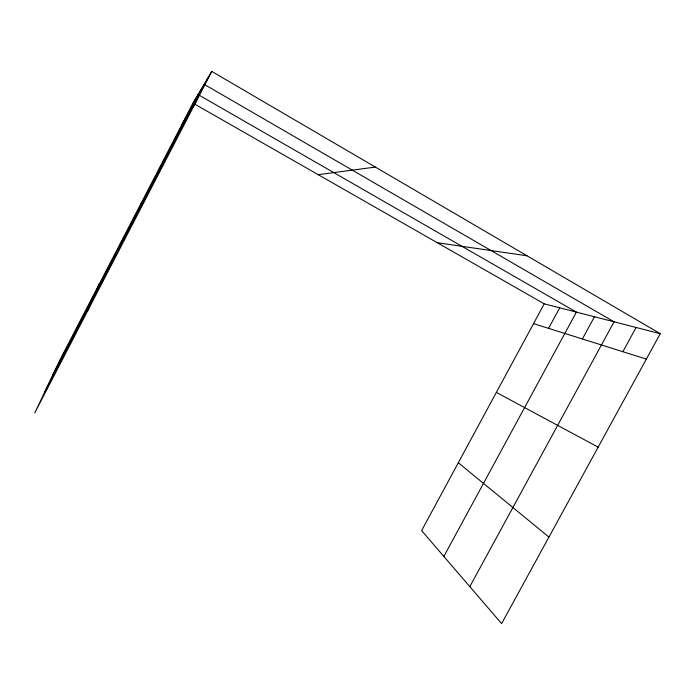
<?xml version="1.0" encoding="UTF-8"?>
<svg xmlns="http://www.w3.org/2000/svg" width="695" height="695" viewBox="0 0 695 695"><rect width="100%" height="100%" fill="white"/><g stroke="black" fill="none" stroke-linecap="round" stroke-linejoin="round"><path stroke-width="1.04" d="M87.501 311.186L99.567 283.464M211.784 71.411L193.01 103.147L59.744 360.305L34.75 412.943L211.784 71.411L660.25 333.696L501.599 623.589L421.63 530.598L544.246 303.837L660.25 333.696M183.28 122.502L195.434 99.046M52.968 374.562L198.084 94.581L576.398 312.116L443.853 556.426M187.676 115.353L200.968 89.69M44.888 391.58L204.148 84.321L614.059 321.802L469.82 586.632M193.054 106.578L207.762 78.214M548.581 328.37L559.718 307.815M582.375 338.986L594.46 316.764M622.859 351.705L636.09 327.475M181.36 125.639L196.251 101.392M318.206 174.68L375.37 167.078M437.259 242.711L527.053 255.795M533.543 323.635L646.359 359.08M496.352 392.406L598.16 447.146M193.01 103.147L544.246 303.837M458.309 462.766L548.946 537.07M140.911 203.678L142.405 205.26"/></g></svg>
